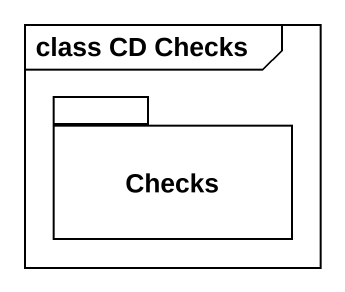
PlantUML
@startuml
mainframe class CD Checks
package Checks {
}
@enduml
